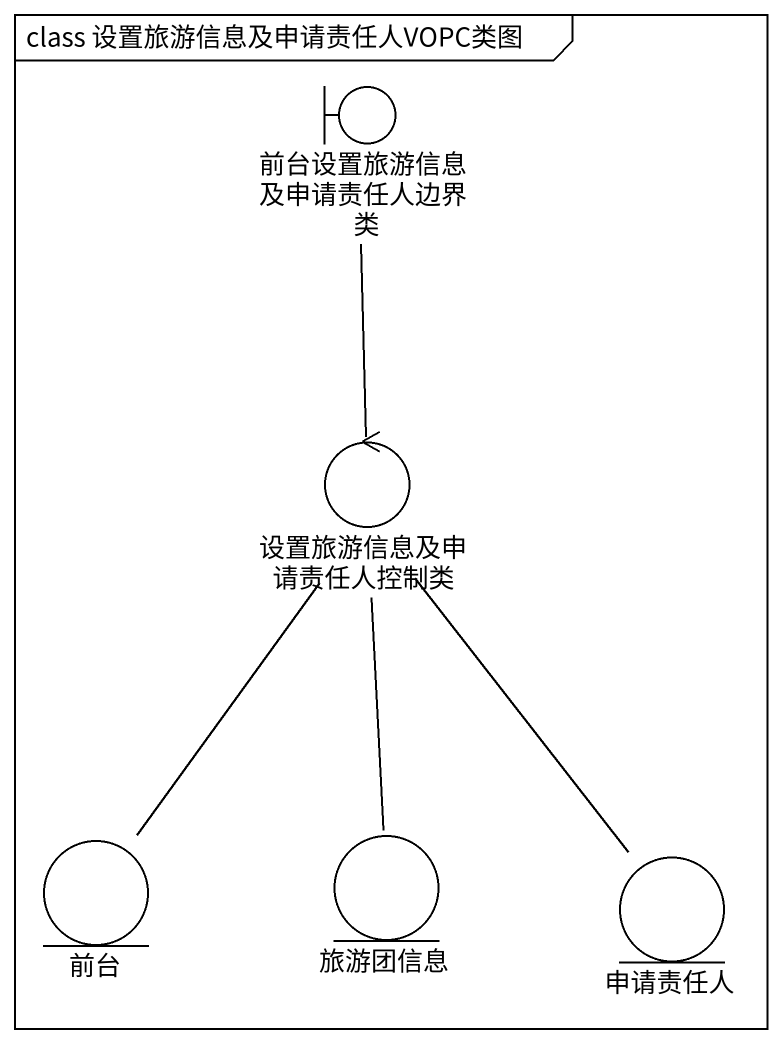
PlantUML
@startuml
mainframe class 设置旅游信息及申请责任人VOPC类图
boundary 前台设置旅游信息及申请责任人边界类
control 设置旅游信息及申请责任人控制类
entity 前台
entity 旅游团信息
entity 申请责任人
前台设置旅游信息及申请责任人边界类 -- 设置旅游信息及申请责任人控制类
设置旅游信息及申请责任人控制类 -- 前台
设置旅游信息及申请责任人控制类 -- 旅游团信息
设置旅游信息及申请责任人控制类 -- 申请责任人
@enduml
